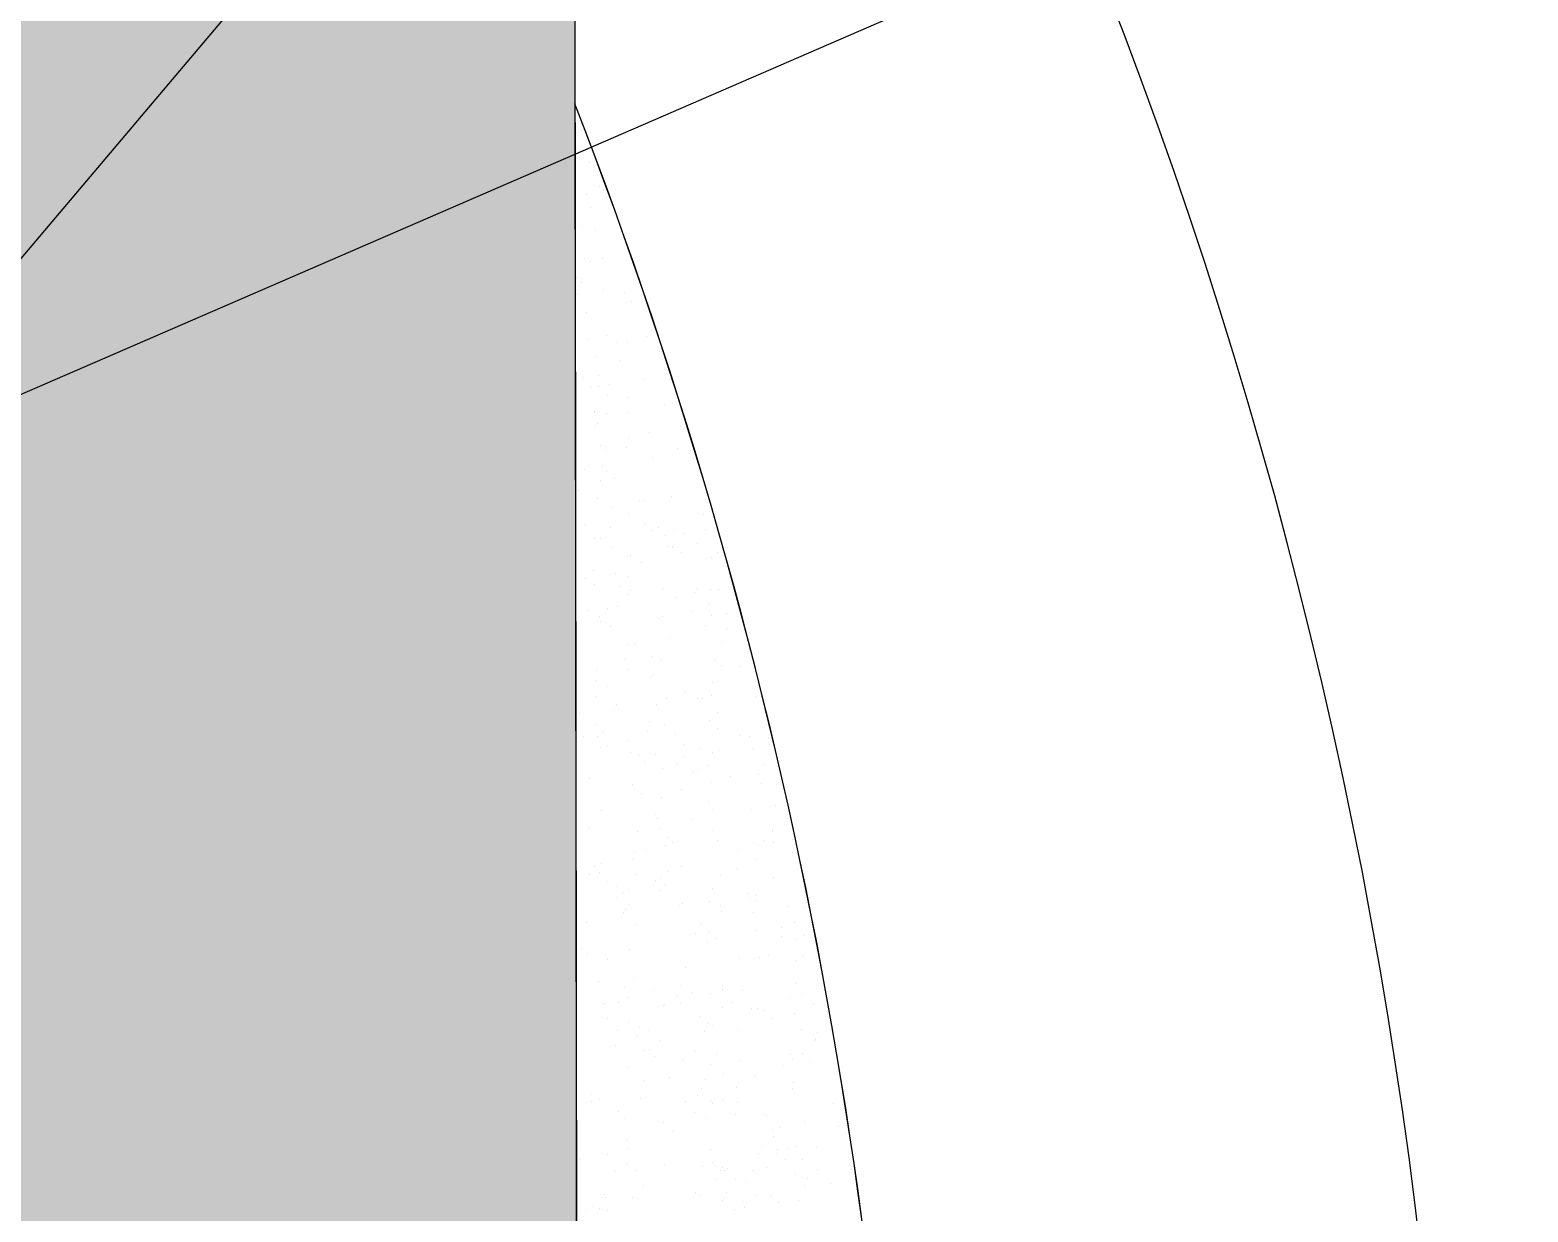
# Model space of a CAD drawing. Extents: x 25 to 394, y 90 to 639.
# Drawn here: x 259.42 to 267.2, y 504.44 to 510.57 of the extents above; entities that cross this region are included whole.
import ezdxf

# ---------------------------------------------------------------- set-up
doc = ezdxf.new("R2010")
doc.units = 0
doc.header["$MEASUREMENT"] = 0
doc.layers.get('0').update_dxf_attribs({"linetype": 'CONTINUOUS'})
doc.layers.add('FURNITURE', color=144, linetype='CONTINUOUS')
doc.layers.add('FURNTIURE', color=7, linetype='CONTINUOUS')

# ---------------------------------------------------------------- blocks, each defined once
blk = doc.blocks.new("50'X96'-G60")
at = {"layer": 'FURNTIURE', "color": 3, "linetype": 'CONTINUOUS'}
for p, q in [((1350.798, 876.433), (1350.798, 876.433)), ((1352.968, 876.413), (1352.968, 876.413)), ((1353.978, 876.466), (1353.978, 876.466)), ((1359.787, 876.409), (1359.787, 876.409)), ((1359.839, 876.457), (1359.839, 876.457)), ((1350.289, 876.374), (1350.289, 876.374)), ((1353.724, 876.333), (1353.724, 876.333)), ((1353.804, 876.285), (1353.804, 876.285)), ((1355.139, 876.393), (1355.139, 876.393)), ((1355.264, 876.265), (1355.264, 876.265)), ((1355.55, 876.27), (1355.55, 876.27)), ((1355.709, 876.273), (1355.709, 876.273)), ((1356.7, 876.276), (1356.7, 876.276)), ((1356.842, 876.286), (1356.842, 876.286)), ((1357.309, 876.374), (1357.309, 876.374)), ((1358.327, 876.265), (1358.327, 876.265)), ((1359.479, 876.355), (1359.479, 876.355)), ((1360.326, 876.266), (1360.326, 876.266)), ((1360.697, 876.359), (1360.697, 876.359)), ((1361.021, 876.324), (1361.021, 876.324)), ((1350.416, 876.174), (1350.416, 876.174)), ((1352.398, 876.193), (1352.398, 876.193)), ((1352.626, 876.239), (1352.626, 876.239)), ((1354.38, 876.211), (1354.38, 876.211)), ((1355.188, 876.204), (1355.188, 876.204)), ((1356.363, 876.23), (1356.363, 876.23)), ((1357.165, 876.22), (1357.165, 876.22)), ((1357.913, 876.192), (1357.913, 876.192)), ((1358.08, 876.162), (1358.08, 876.162)), ((1358.344, 876.247), (1358.344, 876.247)), ((1358.836, 876.24), (1358.836, 876.24)), ((1360.039, 876.197), (1360.039, 876.197)), ((1350.748, 875.961), (1350.748, 875.961)), ((1351.968, 876.066), (1351.968, 876.066)), ((1352.564, 875.973), (1352.564, 875.973)), ((1353.492, 876.057), (1353.492, 876.057)), ((1353.541, 876), (1353.541, 876)), ((1353.599, 876.058), (1353.599, 876.058)), ((1355.404, 876.083), (1355.404, 876.083)), ((1355.47, 876.051), (1355.47, 876.051)), ((1356.468, 876.049), (1356.468, 876.049)), ((1356.67, 876.008), (1356.67, 876.008)), ((1356.808, 876.059), (1356.808, 876.059)), ((1350.686, 875.852), (1350.686, 875.852)), ((1351.74, 875.94), (1351.74, 875.94)), ((1352.21, 875.94), (1352.21, 875.94)), ((1352.46, 875.94), (1352.46, 875.94)), ((1352.668, 875.871), (1352.668, 875.871)), ((1353.214, 875.858), (1353.214, 875.858)), ((1353.42, 875.94), (1353.42, 875.94)), ((1353.872, 875.883), (1353.872, 875.883)), ((1353.966, 875.879), (1353.966, 875.879)), ((1354.159, 875.84), (1354.159, 875.84)), ((1354.65, 875.889), (1354.65, 875.889)), ((1355.1, 875.94), (1355.1, 875.94)), ((1355.82, 875.94), (1355.82, 875.94)), ((1356.082, 875.869), (1356.082, 875.869)), ((1356.633, 875.908), (1356.633, 875.908)), ((1356.78, 875.94), (1356.78, 875.94)), ((1356.923, 875.796), (1356.923, 875.796)), ((1357.561, 875.82), (1357.561, 875.82)), ((1358.196, 875.926), (1358.196, 875.926)), ((1358.46, 875.94), (1358.46, 875.94)), ((1358.614, 875.925), (1358.614, 875.925)), ((1359.18, 875.94), (1359.18, 875.94)), ((1360.14, 875.94), (1360.14, 875.94)), ((1350.54, 875.783), (1350.54, 875.783)), ((1351.615, 875.769), (1351.615, 875.769)), ((1351.915, 875.777), (1351.915, 875.777)), ((1352.53, 875.676), (1352.53, 875.676)), ((1353.975, 875.763), (1353.975, 875.763)), ((1354.337, 875.66), (1354.337, 875.66)), ((1355.96, 875.689), (1355.96, 875.689)), ((1357.309, 875.753), (1357.309, 875.753)), ((1357.558, 875.781), (1357.558, 875.781)), ((1357.992, 875.687), (1357.992, 875.687)), ((1359.236, 875.742), (1359.236, 875.742)), ((1359.295, 875.692), (1359.295, 875.692)), ((1351.64, 875.519), (1351.64, 875.519)), ((1352.026, 875.622), (1352.026, 875.622)), ((1353.554, 875.609), (1353.554, 875.609)), ((1354.102, 875.52), (1354.102, 875.52)), ((1354.196, 875.603), (1354.196, 875.603)), ((1354.516, 875.593), (1354.516, 875.593)), ((1356.35, 875.614), (1356.35, 875.614)), ((1356.367, 875.583), (1356.367, 875.583)), ((1358.537, 875.564), (1358.537, 875.564)), ((1351.093, 875.472), (1351.093, 875.472)), ((1352.771, 875.348), (1352.771, 875.348)), ((1353.807, 875.396), (1353.807, 875.396)), ((1354.936, 875.363), (1354.936, 875.363)), ((1357.077, 875.477), (1357.077, 875.477)), ((1358.092, 875.426), (1358.092, 875.426)), ((1358.285, 875.361), (1358.285, 875.361)), ((1350.437, 875.208), (1350.437, 875.208)), ((1351.531, 875.19), (1351.531, 875.19)), ((1351.913, 875.258), (1351.913, 875.258)), ((1352.271, 875.197), (1352.271, 875.197)), ((1354.289, 875.279), (1354.289, 875.279)), ((1355.013, 875.209), (1355.013, 875.209)), ((1356.612, 875.259), (1356.612, 875.259)), ((1356.654, 875.223), (1356.654, 875.223)), ((1350.6, 875.038), (1350.6, 875.038)), ((1351.881, 875.038), (1351.881, 875.038)), ((1352.199, 875.116), (1352.199, 875.116)), ((1353.132, 875.104), (1353.132, 875.104)), ((1353.448, 875.102), (1353.448, 875.102)), ((1354.47, 875.112), (1354.47, 875.112)), ((1355.216, 875.019), (1355.216, 875.019)), ((1355.69, 875.076), (1355.69, 875.076)), ((1356.275, 875.144), (1356.275, 875.144)), ((1357.262, 875.145), (1357.262, 875.145)), ((1350.46, 874.937), (1350.46, 874.937)), ((1350.686, 874.955), (1350.686, 874.955)), ((1350.69, 874.996), (1350.69, 874.996)), ((1350.705, 874.921), (1350.705, 874.921)), ((1351.419, 874.979), (1351.419, 874.979)), ((1352.356, 874.976), (1352.356, 874.976)), ((1352.586, 874.977), (1352.586, 874.977)), ((1353.401, 874.997), (1353.401, 874.997)), ((1355.383, 875.016), (1355.383, 875.016)), ((1355.86, 874.98), (1355.86, 874.98)), ((1350.291, 874.848), (1350.291, 874.848)), ((1350.369, 874.762), (1350.369, 874.762)), ((1351.263, 874.845), (1351.263, 874.845)), ((1351.382, 874.819), (1351.382, 874.819)), ((1353.779, 874.816), (1353.779, 874.816)), ((1355.146, 874.784), (1355.146, 874.784)), ((1350.69, 874.649), (1350.69, 874.649)), ((1351.65, 874.649), (1351.65, 874.649)), ((1352.343, 874.612), (1352.343, 874.612)), ((1353.33, 874.649), (1353.33, 874.649)), ((1353.454, 874.619), (1353.454, 874.619)), ((1354.05, 874.649), (1354.05, 874.649)), ((1354.649, 874.573), (1354.649, 874.573)), ((1355.01, 874.649), (1355.01, 874.649)), ((1355.55, 874.62), (1355.55, 874.62)), ((1350.716, 874.523), (1350.716, 874.523)), ((1350.905, 874.409), (1350.905, 874.409)), ((1351.038, 874.455), (1351.038, 874.455)), ((1351.11, 874.463), (1351.11, 874.463)), ((1352.886, 874.504), (1352.886, 874.504)), ((1353.688, 874.444), (1353.688, 874.444)), ((1354.185, 874.458), (1354.185, 874.458)), ((1354.91, 874.471), (1354.91, 874.471)), ((1355.057, 874.484), (1355.057, 874.484)), ((1355.111, 874.497), (1355.111, 874.497)), ((1351.531, 874.26), (1351.531, 874.26)), ((1351.76, 874.349), (1351.76, 874.349)), ((1351.877, 874.281), (1351.877, 874.281)), ((1354.589, 874.343), (1354.589, 874.343)), ((1350.378, 874.198), (1350.378, 874.198)), ((1350.796, 874.158), (1350.796, 874.158)), ((1351.594, 874.248), (1351.594, 874.248)), ((1352.133, 874.166), (1352.133, 874.166)), ((1352.502, 874.149), (1352.502, 874.149)), ((1352.883, 874.151), (1352.883, 874.151)), ((1353.055, 874.227), (1353.055, 874.227)), ((1353.229, 874.229), (1353.229, 874.229)), ((1351.793, 874.07), (1351.793, 874.07)), ((1352.128, 873.867), (1352.128, 873.867)), ((1350.693, 873.653), (1350.693, 873.653))]:
    blk.add_line(p, q, dxfattribs=at)
blk = doc.blocks.new("50'X96'-G61")
at = {"layer": 'FURNTIURE', "color": 1, "linetype": 'CONTINUOUS'}
for p, q in [((1350.798, 876.433), (1350.798, 876.433)), ((1352.968, 876.413), (1352.968, 876.413)), ((1353.978, 876.466), (1353.978, 876.466)), ((1359.787, 876.409), (1359.787, 876.409)), ((1359.839, 876.457), (1359.839, 876.457)), ((1350.289, 876.374), (1350.289, 876.374)), ((1353.724, 876.333), (1353.724, 876.333)), ((1353.804, 876.285), (1353.804, 876.285)), ((1355.139, 876.393), (1355.139, 876.393)), ((1355.264, 876.265), (1355.264, 876.265)), ((1355.55, 876.27), (1355.55, 876.27)), ((1355.709, 876.273), (1355.709, 876.273)), ((1356.7, 876.276), (1356.7, 876.276)), ((1356.842, 876.286), (1356.842, 876.286)), ((1357.309, 876.374), (1357.309, 876.374)), ((1358.327, 876.265), (1358.327, 876.265)), ((1359.479, 876.355), (1359.479, 876.355)), ((1360.326, 876.266), (1360.326, 876.266)), ((1360.697, 876.359), (1360.697, 876.359)), ((1361.021, 876.324), (1361.021, 876.324)), ((1350.416, 876.174), (1350.416, 876.174)), ((1352.398, 876.193), (1352.398, 876.193)), ((1352.626, 876.239), (1352.626, 876.239)), ((1354.38, 876.211), (1354.38, 876.211)), ((1355.188, 876.204), (1355.188, 876.204)), ((1356.363, 876.23), (1356.363, 876.23)), ((1357.165, 876.22), (1357.165, 876.22)), ((1357.913, 876.192), (1357.913, 876.192)), ((1358.08, 876.162), (1358.08, 876.162)), ((1358.344, 876.247), (1358.344, 876.247)), ((1358.836, 876.24), (1358.836, 876.24)), ((1360.039, 876.197), (1360.039, 876.197)), ((1350.748, 875.961), (1350.748, 875.961)), ((1351.968, 876.066), (1351.968, 876.066)), ((1352.564, 875.973), (1352.564, 875.973)), ((1353.492, 876.057), (1353.492, 876.057)), ((1353.541, 876), (1353.541, 876)), ((1353.599, 876.058), (1353.599, 876.058)), ((1355.404, 876.083), (1355.404, 876.083)), ((1355.47, 876.051), (1355.47, 876.051)), ((1356.468, 876.049), (1356.468, 876.049)), ((1356.67, 876.008), (1356.67, 876.008)), ((1356.808, 876.059), (1356.808, 876.059)), ((1350.686, 875.852), (1350.686, 875.852)), ((1351.74, 875.94), (1351.74, 875.94)), ((1352.21, 875.94), (1352.21, 875.94)), ((1352.46, 875.94), (1352.46, 875.94)), ((1352.668, 875.871), (1352.668, 875.871)), ((1353.214, 875.858), (1353.214, 875.858)), ((1353.42, 875.94), (1353.42, 875.94)), ((1353.872, 875.883), (1353.872, 875.883)), ((1353.966, 875.879), (1353.966, 875.879)), ((1354.159, 875.84), (1354.159, 875.84)), ((1354.65, 875.889), (1354.65, 875.889)), ((1355.1, 875.94), (1355.1, 875.94)), ((1355.82, 875.94), (1355.82, 875.94)), ((1356.082, 875.869), (1356.082, 875.869)), ((1356.633, 875.908), (1356.633, 875.908)), ((1356.78, 875.94), (1356.78, 875.94)), ((1356.923, 875.796), (1356.923, 875.796)), ((1357.561, 875.82), (1357.561, 875.82)), ((1358.196, 875.926), (1358.196, 875.926)), ((1358.46, 875.94), (1358.46, 875.94)), ((1358.614, 875.925), (1358.614, 875.925)), ((1359.18, 875.94), (1359.18, 875.94)), ((1360.14, 875.94), (1360.14, 875.94)), ((1350.54, 875.783), (1350.54, 875.783)), ((1351.615, 875.769), (1351.615, 875.769)), ((1351.915, 875.777), (1351.915, 875.777)), ((1352.53, 875.676), (1352.53, 875.676)), ((1353.975, 875.763), (1353.975, 875.763)), ((1354.337, 875.66), (1354.337, 875.66)), ((1355.96, 875.689), (1355.96, 875.689)), ((1357.309, 875.753), (1357.309, 875.753)), ((1357.558, 875.781), (1357.558, 875.781)), ((1357.992, 875.687), (1357.992, 875.687)), ((1359.236, 875.742), (1359.236, 875.742)), ((1359.295, 875.692), (1359.295, 875.692)), ((1351.64, 875.519), (1351.64, 875.519)), ((1352.026, 875.622), (1352.026, 875.622)), ((1353.554, 875.609), (1353.554, 875.609)), ((1354.102, 875.52), (1354.102, 875.52)), ((1354.196, 875.603), (1354.196, 875.603)), ((1354.516, 875.593), (1354.516, 875.593)), ((1356.35, 875.614), (1356.35, 875.614)), ((1356.367, 875.583), (1356.367, 875.583)), ((1358.537, 875.564), (1358.537, 875.564)), ((1351.093, 875.472), (1351.093, 875.472)), ((1352.771, 875.348), (1352.771, 875.348)), ((1353.807, 875.396), (1353.807, 875.396)), ((1354.936, 875.363), (1354.936, 875.363)), ((1357.077, 875.477), (1357.077, 875.477)), ((1358.092, 875.426), (1358.092, 875.426)), ((1358.285, 875.361), (1358.285, 875.361)), ((1350.437, 875.208), (1350.437, 875.208)), ((1351.531, 875.19), (1351.531, 875.19)), ((1351.913, 875.258), (1351.913, 875.258)), ((1352.271, 875.197), (1352.271, 875.197)), ((1354.289, 875.279), (1354.289, 875.279)), ((1355.013, 875.209), (1355.013, 875.209)), ((1356.612, 875.259), (1356.612, 875.259)), ((1356.654, 875.223), (1356.654, 875.223)), ((1350.6, 875.038), (1350.6, 875.038)), ((1351.881, 875.038), (1351.881, 875.038)), ((1352.199, 875.116), (1352.199, 875.116)), ((1353.132, 875.104), (1353.132, 875.104)), ((1353.448, 875.102), (1353.448, 875.102)), ((1354.47, 875.112), (1354.47, 875.112)), ((1355.216, 875.019), (1355.216, 875.019)), ((1355.69, 875.076), (1355.69, 875.076)), ((1356.275, 875.144), (1356.275, 875.144)), ((1357.262, 875.145), (1357.262, 875.145)), ((1350.46, 874.937), (1350.46, 874.937)), ((1350.686, 874.955), (1350.686, 874.955)), ((1350.69, 874.996), (1350.69, 874.996)), ((1350.705, 874.921), (1350.705, 874.921)), ((1351.419, 874.979), (1351.419, 874.979)), ((1352.356, 874.976), (1352.356, 874.976)), ((1352.586, 874.977), (1352.586, 874.977)), ((1353.401, 874.997), (1353.401, 874.997)), ((1355.383, 875.016), (1355.383, 875.016)), ((1355.86, 874.98), (1355.86, 874.98)), ((1350.291, 874.848), (1350.291, 874.848)), ((1350.369, 874.762), (1350.369, 874.762)), ((1351.263, 874.845), (1351.263, 874.845)), ((1351.382, 874.819), (1351.382, 874.819)), ((1353.779, 874.816), (1353.779, 874.816)), ((1355.146, 874.784), (1355.146, 874.784)), ((1350.69, 874.649), (1350.69, 874.649)), ((1351.65, 874.649), (1351.65, 874.649)), ((1352.343, 874.612), (1352.343, 874.612)), ((1353.33, 874.649), (1353.33, 874.649)), ((1353.454, 874.619), (1353.454, 874.619)), ((1354.05, 874.649), (1354.05, 874.649)), ((1354.649, 874.573), (1354.649, 874.573)), ((1355.01, 874.649), (1355.01, 874.649)), ((1355.55, 874.62), (1355.55, 874.62)), ((1350.716, 874.523), (1350.716, 874.523)), ((1350.905, 874.409), (1350.905, 874.409)), ((1351.038, 874.455), (1351.038, 874.455)), ((1351.11, 874.463), (1351.11, 874.463)), ((1352.886, 874.504), (1352.886, 874.504)), ((1353.688, 874.444), (1353.688, 874.444)), ((1354.185, 874.458), (1354.185, 874.458)), ((1354.91, 874.471), (1354.91, 874.471)), ((1355.057, 874.484), (1355.057, 874.484)), ((1355.111, 874.497), (1355.111, 874.497)), ((1351.531, 874.26), (1351.531, 874.26)), ((1351.76, 874.349), (1351.76, 874.349)), ((1351.877, 874.281), (1351.877, 874.281)), ((1354.589, 874.343), (1354.589, 874.343)), ((1350.378, 874.198), (1350.378, 874.198)), ((1350.796, 874.158), (1350.796, 874.158)), ((1351.594, 874.248), (1351.594, 874.248)), ((1352.133, 874.166), (1352.133, 874.166)), ((1352.502, 874.149), (1352.502, 874.149)), ((1352.883, 874.151), (1352.883, 874.151)), ((1353.055, 874.227), (1353.055, 874.227)), ((1353.229, 874.229), (1353.229, 874.229)), ((1351.793, 874.07), (1351.793, 874.07)), ((1352.128, 873.867), (1352.128, 873.867)), ((1350.693, 873.653), (1350.693, 873.653))]:
    blk.add_line(p, q, dxfattribs=at)
blk = doc.blocks.new("50'X96'-G62")
at = {"layer": 'FURNTIURE', "color": 3, "linetype": 'CONTINUOUS'}
for p, q in [((1357.661, 876.441), (1357.661, 876.441)), ((1359.671, 876.45), (1359.671, 876.45)), ((1360.38, 876.407), (1360.38, 876.407)), ((1351.394, 876.318), (1351.394, 876.318)), ((1351.473, 876.321), (1351.473, 876.321)), ((1352.909, 876.355), (1352.909, 876.355)), ((1353.232, 876.368), (1353.232, 876.368)), ((1355.136, 876.253), (1355.136, 876.253)), ((1355.814, 876.261), (1355.814, 876.261)), ((1356.762, 876.376), (1356.762, 876.376)), ((1357.165, 876.281), (1357.165, 876.281)), ((1357.572, 876.25), (1357.572, 876.25)), ((1357.877, 876.382), (1357.877, 876.382)), ((1357.914, 876.337), (1357.914, 876.337)), ((1358.468, 876.276), (1358.468, 876.276)), ((1358.472, 876.28), (1358.472, 876.28)), ((1358.719, 876.318), (1358.719, 876.318)), ((1358.817, 876.391), (1358.817, 876.391)), ((1359.034, 876.271), (1359.034, 876.271)), ((1360.011, 876.314), (1360.011, 876.314)), ((1360.033, 876.374), (1360.033, 876.374)), ((1360.561, 876.313), (1360.561, 876.313)), ((1350.276, 876.152), (1350.276, 876.152)), ((1350.296, 876.237), (1350.296, 876.237)), ((1350.439, 876.182), (1350.439, 876.182)), ((1350.85, 876.15), (1350.85, 876.15)), ((1351.417, 876.238), (1351.417, 876.238)), ((1352.25, 876.15), (1352.25, 876.15)), ((1352.401, 876.175), (1352.401, 876.175)), ((1352.85, 876.15), (1352.85, 876.15)), ((1353.65, 876.15), (1353.65, 876.15)), ((1353.743, 876.236), (1353.743, 876.236)), ((1353.835, 876.213), (1353.835, 876.213)), ((1355.029, 876.222), (1355.029, 876.222)), ((1355.05, 876.15), (1355.05, 876.15)), ((1355.65, 876.15), (1355.65, 876.15)), ((1356.27, 876.121), (1356.27, 876.121)), ((1356.45, 876.15), (1356.45, 876.15)), ((1357.275, 876.111), (1357.275, 876.111)), ((1357.487, 876.104), (1357.487, 876.104)), ((1357.85, 876.15), (1357.85, 876.15)), ((1358.124, 876.215), (1358.124, 876.215)), ((1358.45, 876.15), (1358.45, 876.15)), ((1358.636, 876.148), (1358.636, 876.148)), ((1358.724, 876.238), (1358.724, 876.238)), ((1359.25, 876.15), (1359.25, 876.15)), ((1359.717, 876.186), (1359.717, 876.186)), ((1360.65, 876.15), (1360.65, 876.15)), ((1360.776, 876.225), (1360.776, 876.225)), ((1350.678, 876.08), (1350.678, 876.08)), ((1351, 875.955), (1351, 875.955)), ((1351.22, 875.984), (1351.22, 875.984)), ((1351.298, 876.037), (1351.298, 876.037)), ((1352.121, 876.049), (1352.121, 876.049)), ((1352.412, 876.043), (1352.412, 876.043)), ((1353.333, 875.99), (1353.333, 875.99)), ((1355.923, 875.958), (1355.923, 875.958)), ((1356.077, 875.941), (1356.077, 875.941)), ((1356.597, 875.946), (1356.597, 875.946)), ((1357.783, 876.073), (1357.783, 876.073)), ((1358.994, 876.008), (1358.994, 876.008)), ((1359.178, 876.053), (1359.178, 876.053)), ((1359.683, 875.967), (1359.683, 875.967)), ((1350.415, 875.896), (1350.415, 875.896)), ((1351.429, 875.816), (1351.429, 875.816)), ((1352.071, 875.845), (1352.071, 875.845)), ((1352.156, 875.819), (1352.156, 875.819)), ((1353.57, 875.932), (1353.57, 875.932)), ((1353.724, 875.85), (1353.724, 875.85)), ((1353.946, 875.861), (1353.946, 875.861)), ((1354.55, 875.801), (1354.55, 875.801)), ((1354.941, 875.833), (1354.941, 875.833)), ((1354.975, 875.916), (1354.975, 875.916)), ((1356.996, 875.914), (1356.996, 875.914)), ((1357.426, 875.925), (1357.426, 875.925)), ((1351.853, 875.673), (1351.853, 875.673)), ((1351.933, 875.724), (1351.933, 875.724)), ((1352.128, 875.73), (1352.128, 875.73)), ((1353.661, 875.657), (1353.661, 875.657)), ((1354.296, 875.64), (1354.296, 875.64)), ((1354.88, 875.771), (1354.88, 875.771)), ((1354.948, 875.655), (1354.948, 875.655)), ((1355.186, 875.739), (1355.186, 875.739)), ((1355.292, 875.716), (1355.292, 875.716)), ((1355.47, 875.641), (1355.47, 875.641)), ((1355.751, 875.7), (1355.751, 875.7)), ((1355.772, 875.673), (1355.772, 875.673)), ((1357.244, 875.699), (1357.244, 875.699)), ((1358.801, 875.778), (1358.801, 875.778)), ((1350.747, 875.568), (1350.747, 875.568)), ((1351.178, 875.58), (1351.178, 875.58)), ((1352.378, 875.582), (1352.378, 875.582)), ((1352.395, 875.563), (1352.395, 875.563)), ((1353.624, 875.555), (1353.624, 875.555)), ((1353.681, 875.602), (1353.681, 875.602)), ((1353.758, 875.536), (1353.758, 875.536)), ((1354.051, 875.485), (1354.051, 875.485)), ((1354.814, 875.587), (1354.814, 875.587)), ((1355.257, 875.564), (1355.257, 875.564)), ((1355.929, 875.593), (1355.929, 875.593)), ((1356.651, 875.581), (1356.651, 875.581)), ((1357.087, 875.483), (1357.087, 875.483)), ((1357.278, 875.625), (1357.278, 875.625)), ((1357.597, 875.485), (1357.597, 875.485)), ((1358.551, 875.481), (1358.551, 875.481)), ((1359.086, 875.609), (1359.086, 875.609)), ((1351.825, 875.382), (1351.825, 875.382)), ((1352.401, 875.4), (1352.401, 875.4)), ((1352.484, 875.432), (1352.484, 875.432)), ((1352.589, 875.406), (1352.589, 875.406)), ((1353.404, 875.412), (1353.404, 875.412)), ((1353.421, 875.386), (1353.421, 875.386)), ((1354.593, 875.39), (1354.593, 875.39)), ((1354.86, 875.434), (1354.86, 875.434)), ((1355.059, 875.361), (1355.059, 875.361)), ((1355.156, 875.451), (1355.156, 875.451)), ((1355.585, 875.348), (1355.585, 875.348)), ((1356.563, 875.451), (1356.563, 875.451)), ((1357.214, 875.352), (1357.214, 875.352)), ((1357.259, 875.46), (1357.259, 875.46)), ((1358.316, 875.394), (1358.316, 875.394)), ((1350.465, 875.254), (1350.465, 875.254)), ((1350.725, 875.175), (1350.725, 875.175)), ((1351.286, 875.263), (1351.286, 875.263)), ((1351.462, 875.233), (1351.462, 875.233)), ((1352.514, 875.283), (1352.514, 875.283)), ((1353.114, 875.249), (1353.114, 875.249)), ((1353.211, 875.182), (1353.211, 875.182)), ((1354.765, 875.264), (1354.765, 875.264)), ((1355.529, 875.225), (1355.529, 875.225)), ((1356.417, 875.28), (1356.417, 875.28)), ((1357.119, 875.224), (1357.119, 875.224)), ((1358.068, 875.294), (1358.068, 875.294)), ((1358.18, 875.298), (1358.18, 875.298)), ((1350.775, 875.076), (1350.775, 875.076)), ((1351.221, 875.143), (1351.221, 875.143)), ((1351.375, 875.076), (1351.375, 875.076)), ((1351.623, 875.144), (1351.623, 875.144)), ((1351.772, 875.095), (1351.772, 875.095)), ((1352.116, 875.156), (1352.116, 875.156)), ((1352.175, 875.076), (1352.175, 875.076)), ((1353.029, 875.127), (1353.029, 875.127)), ((1353.575, 875.076), (1353.575, 875.076)), ((1354.075, 875.025), (1354.075, 875.025)), ((1354.175, 875.076), (1354.175, 875.076)), ((1354.385, 875.07), (1354.385, 875.07)), ((1354.667, 875.081), (1354.667, 875.081)), ((1354.838, 875.11), (1354.838, 875.11)), ((1354.975, 875.076), (1354.975, 875.076)), ((1355.553, 875.084), (1355.553, 875.084)), ((1355.921, 875.055), (1355.921, 875.055)), ((1356.375, 875.076), (1356.375, 875.076)), ((1356.646, 875.094), (1356.646, 875.094)), ((1356.975, 875.076), (1356.975, 875.076)), ((1357.41, 875.16), (1357.41, 875.16)), ((1350.377, 874.98), (1350.377, 874.98)), ((1351.687, 874.965), (1351.687, 874.965)), ((1352.539, 874.969), (1352.539, 874.969)), ((1353.339, 874.981), (1353.339, 874.981)), ((1354.724, 874.885), (1354.724, 874.885)), ((1354.99, 874.996), (1354.99, 874.996)), ((1356.105, 874.968), (1356.105, 874.968)), ((1356.246, 874.93), (1356.246, 874.93)), ((1356.392, 874.928), (1356.392, 874.928)), ((1356.642, 875.011), (1356.642, 875.011)), ((1356.773, 874.892), (1356.773, 874.892)), ((1350.591, 874.843), (1350.591, 874.843)), ((1352.121, 874.811), (1352.121, 874.811)), ((1352.865, 874.798), (1352.865, 874.798)), ((1353.525, 874.716), (1353.525, 874.716)), ((1353.981, 874.805), (1353.981, 874.805)), ((1355.854, 874.793), (1355.854, 874.793)), ((1350.859, 874.602), (1350.859, 874.602)), ((1350.944, 874.56), (1350.944, 874.56)), ((1352.344, 874.672), (1352.344, 874.672)), ((1353.146, 874.619), (1353.146, 874.619)), ((1353.508, 874.634), (1353.508, 874.634)), ((1354.03, 874.611), (1354.03, 874.611)), ((1355.139, 874.694), (1355.139, 874.694)), ((1350.435, 874.484), (1350.435, 874.484)), ((1351.252, 874.527), (1351.252, 874.527)), ((1351.258, 874.555), (1351.258, 874.555)), ((1352.244, 874.468), (1352.244, 874.468)), ((1352.328, 874.546), (1352.328, 874.546)), ((1354.052, 874.452), (1354.052, 874.452)), ((1354.073, 874.545), (1354.073, 874.545)), ((1354.428, 874.424), (1354.428, 874.424)), ((1350.801, 874.332), (1350.801, 874.332)), ((1350.911, 874.301), (1350.911, 874.301)), ((1351.13, 874.376), (1351.13, 874.376)), ((1351.822, 874.252), (1351.822, 874.252)), ((1352.455, 874.282), (1352.455, 874.282)), ((1353.083, 874.367), (1353.083, 874.367)), ((1353.173, 874.37), (1353.173, 874.37)), ((1353.392, 874.297), (1353.392, 874.297)), ((1353.949, 874.253), (1353.949, 874.253)), ((1350.529, 874.137), (1350.529, 874.137)), ((1350.608, 874.102), (1350.608, 874.102)), ((1350.647, 874.223), (1350.647, 874.223)), ((1351.882, 874.153), (1351.882, 874.153)), ((1352.297, 874.237), (1352.297, 874.237)), ((1352.607, 874.217), (1352.607, 874.217)), ((1352.839, 874.226), (1352.839, 874.226)), ((1353.1, 874.135), (1353.1, 874.135)), ((1353.381, 874.13), (1353.381, 874.13)), ((1354.075, 874.25), (1354.075, 874.25)), ((1350.7, 874), (1350.7, 874)), ((1350.919, 874.009), (1350.919, 874.009)), ((1352.034, 874.016), (1352.034, 874.016)), ((1352.1, 874), (1352.1, 874)), ((1352.386, 874.047), (1352.386, 874.047)), ((1352.401, 874.025), (1352.401, 874.025)), ((1352.7, 874), (1352.7, 874)), ((1350.554, 873.865), (1350.554, 873.865)), ((1351.373, 873.838), (1351.373, 873.838)), ((1352.382, 873.929), (1352.382, 873.929)), ((1351.136, 873.787), (1351.136, 873.787))]:
    blk.add_line(p, q, dxfattribs=at)
blk = doc.blocks.new("50'X96'-G63")
at = {"layer": 'FURNTIURE', "color": 5, "linetype": 'CONTINUOUS'}
for p, q in [((1355.386, 876.432), (1355.386, 876.432)), ((1361.372, 876.469), (1361.372, 876.469)), ((1350.322, 876.31), (1350.322, 876.31)), ((1354.2, 876.33), (1354.2, 876.33)), ((1354.711, 876.332), (1354.711, 876.332)), ((1356.43, 876.344), (1356.43, 876.344)), ((1359.21, 876.334), (1359.21, 876.334)), ((1356.317, 876.216), (1356.317, 876.216)), ((1357.072, 876.099), (1357.072, 876.099)), ((1357.762, 876.22), (1357.762, 876.22)), ((1358.745, 876.122), (1358.745, 876.122)), ((1350.915, 875.948), (1350.915, 875.948)), ((1353.369, 875.968), (1353.369, 875.968)), ((1358.099, 875.95), (1358.099, 875.95)), ((1352.957, 875.929), (1352.957, 875.929)), ((1356.986, 875.936), (1356.986, 875.936)), ((1359.591, 875.894), (1359.591, 875.894)), ((1358.255, 875.712), (1358.255, 875.712)), ((1354.019, 875.56), (1354.019, 875.56)), ((1355.522, 875.543), (1355.522, 875.543)), ((1356.14, 875.507), (1356.14, 875.507)), ((1357.088, 875.524), (1357.088, 875.524)), ((1357.195, 875.555), (1357.195, 875.555)), ((1351.399, 875.35), (1351.399, 875.35)), ((1357.021, 875.391), (1357.021, 875.391)), ((1354.8, 875.216), (1354.8, 875.216)), ((1355.528, 875.174), (1355.528, 875.174)), ((1350.733, 875.05), (1350.733, 875.05)), ((1350.9, 875.1), (1350.9, 875.1)), ((1351.41, 875.1), (1351.41, 875.1)), ((1352.5, 875.1), (1352.5, 875.1)), ((1353.061, 875.045), (1353.061, 875.045)), ((1355.3, 875.1), (1355.3, 875.1)), ((1356.5, 875.1), (1356.5, 875.1)), ((1357.019, 875.02), (1357.019, 875.02)), ((1350.412, 874.96), (1350.412, 874.96)), ((1350.72, 874.979), (1350.72, 874.979)), ((1352.405, 874.876), (1352.405, 874.876)), ((1353.716, 874.99), (1353.716, 874.99)), ((1350.305, 874.753), (1350.305, 874.753)), ((1350.566, 874.733), (1350.566, 874.733)), ((1351.535, 874.83), (1351.535, 874.83)), ((1351.814, 874.789), (1351.814, 874.789)), ((1352.534, 874.766), (1352.534, 874.766)), ((1350.436, 874.633), (1350.436, 874.633)), ((1350.69, 874.668), (1350.69, 874.668)), ((1352.871, 874.598), (1352.871, 874.598)), ((1353.482, 874.691), (1353.482, 874.691)), ((1353.875, 874.632), (1353.875, 874.632)), ((1354.383, 874.675), (1354.383, 874.675)), ((1354.749, 874.6), (1354.749, 874.6)), ((1350.862, 874.423), (1350.862, 874.423)), ((1354.166, 874.454), (1354.166, 874.454)), ((1354.85, 874.545), (1354.85, 874.545)), ((1350.358, 874.4), (1350.358, 874.4)), ((1350.938, 874.22), (1350.938, 874.22)), ((1351.186, 874.136), (1351.186, 874.136)), ((1352.022, 874.029), (1352.022, 874.029)), ((1352.119, 873.843), (1352.119, 873.843))]:
    blk.add_line(p, q, dxfattribs=at)
blk = doc.blocks.new("50'X96'-G58")
at = {"layer": 'FURNTIURE', "color": 7, "linetype": 'CONTINUOUS'}
for p, q in [((1357.85, 884.015), (1365.33, 866.699)), ((1357.85, 884.015), (1374.039, 870.286)), ((1364.622, 876.474), (1322.622, 876.474)), ((1364.622, 876.474), (1361.622, 876.474))]:
    blk.add_line(p, q, dxfattribs=at)
at = {"layer": 'FURNTIURE', "color": 3, "linetype": 'CONTINUOUS'}
blk.add_lwpolyline([(1361.622, 876.474), (1325.622, 876.474, 0.186714)], format="xyb", close=True, dxfattribs=at)
blk.add_lwpolyline([(1361.622, 876.474), (1325.622, 876.474, 0.186714)], format="xyb", close=True, dxfattribs=at)
at = {"layer": 'FURNTIURE', "color": 1, "linetype": 'CONTINUOUS'}
blk.add_lwpolyline([(1361.622, 876.474), (1325.622, 876.474, 0.186714)], format="xyb", close=True, dxfattribs=at)
at = {"layer": 'FURNTIURE', "color": 5, "linetype": 'CONTINUOUS'}
blk.add_lwpolyline([(1361.622, 876.474), (1325.622, 876.474, 0.186714)], format="xyb", close=True, dxfattribs=at)
at = {"layer": 'FURNTIURE', "color": 7, "linetype": 'CONTINUOUS'}
blk.add_arc((1343.622, 922.996), 49.882, 248.8477, 291.1523, dxfattribs=at)
at = {"layer": 'FURNTIURE', "color": 253, "linetype": 'CONTINUOUS'}
for points in [[(1364.622, 882.474), (1322.622, 882.474), (1325.622, 876.474)], [(1364.622, 882.474), (1325.622, 876.474), (1364.622, 876.474)]]:
    blk.add_solid(points, dxfattribs=at)
at = {"layer": 'FURNTIURE'}
for name in ["50'X96'-G62", "50'X96'-G60", "50'X96'-G61", "50'X96'-G63"]:
    blk.add_blockref(name, (0, 0), dxfattribs=at)
blk = doc.blocks.new("50'X96'-G57")
blk.add_blockref("50'X96'-G58", (0, 0))
blk = doc.blocks.new('A$C2B627B83')
at = {"layer": 'FURNTIURE', "color": 7, "linetype": 'CONTINUOUS'}
blk.add_arc((-17.913, 28.568), 38.971, 324.808, 35.3368, dxfattribs=at)
at = {"xscale": 0.7499999999999897, "yscale": 0.7499999999999897, "zscale": 0.7499999999999897, "rotation": 90.0724086965355}
blk.add_blockref("50'X96'-G57", (672.942, -978.51), dxfattribs=at)

msp = doc.modelspace()

# ---------------------------------------------------------------- block references
at = {"layer": 'FURNITURE', "ltscale": 15, "xscale": 0.6749999999956344, "yscale": 0.6749999999992724, "zscale": 0.675}
msp.add_blockref('A$C2B627B83', (252.6009, 481.9208), dxfattribs=at)

doc.saveas('drawing.dxf')
